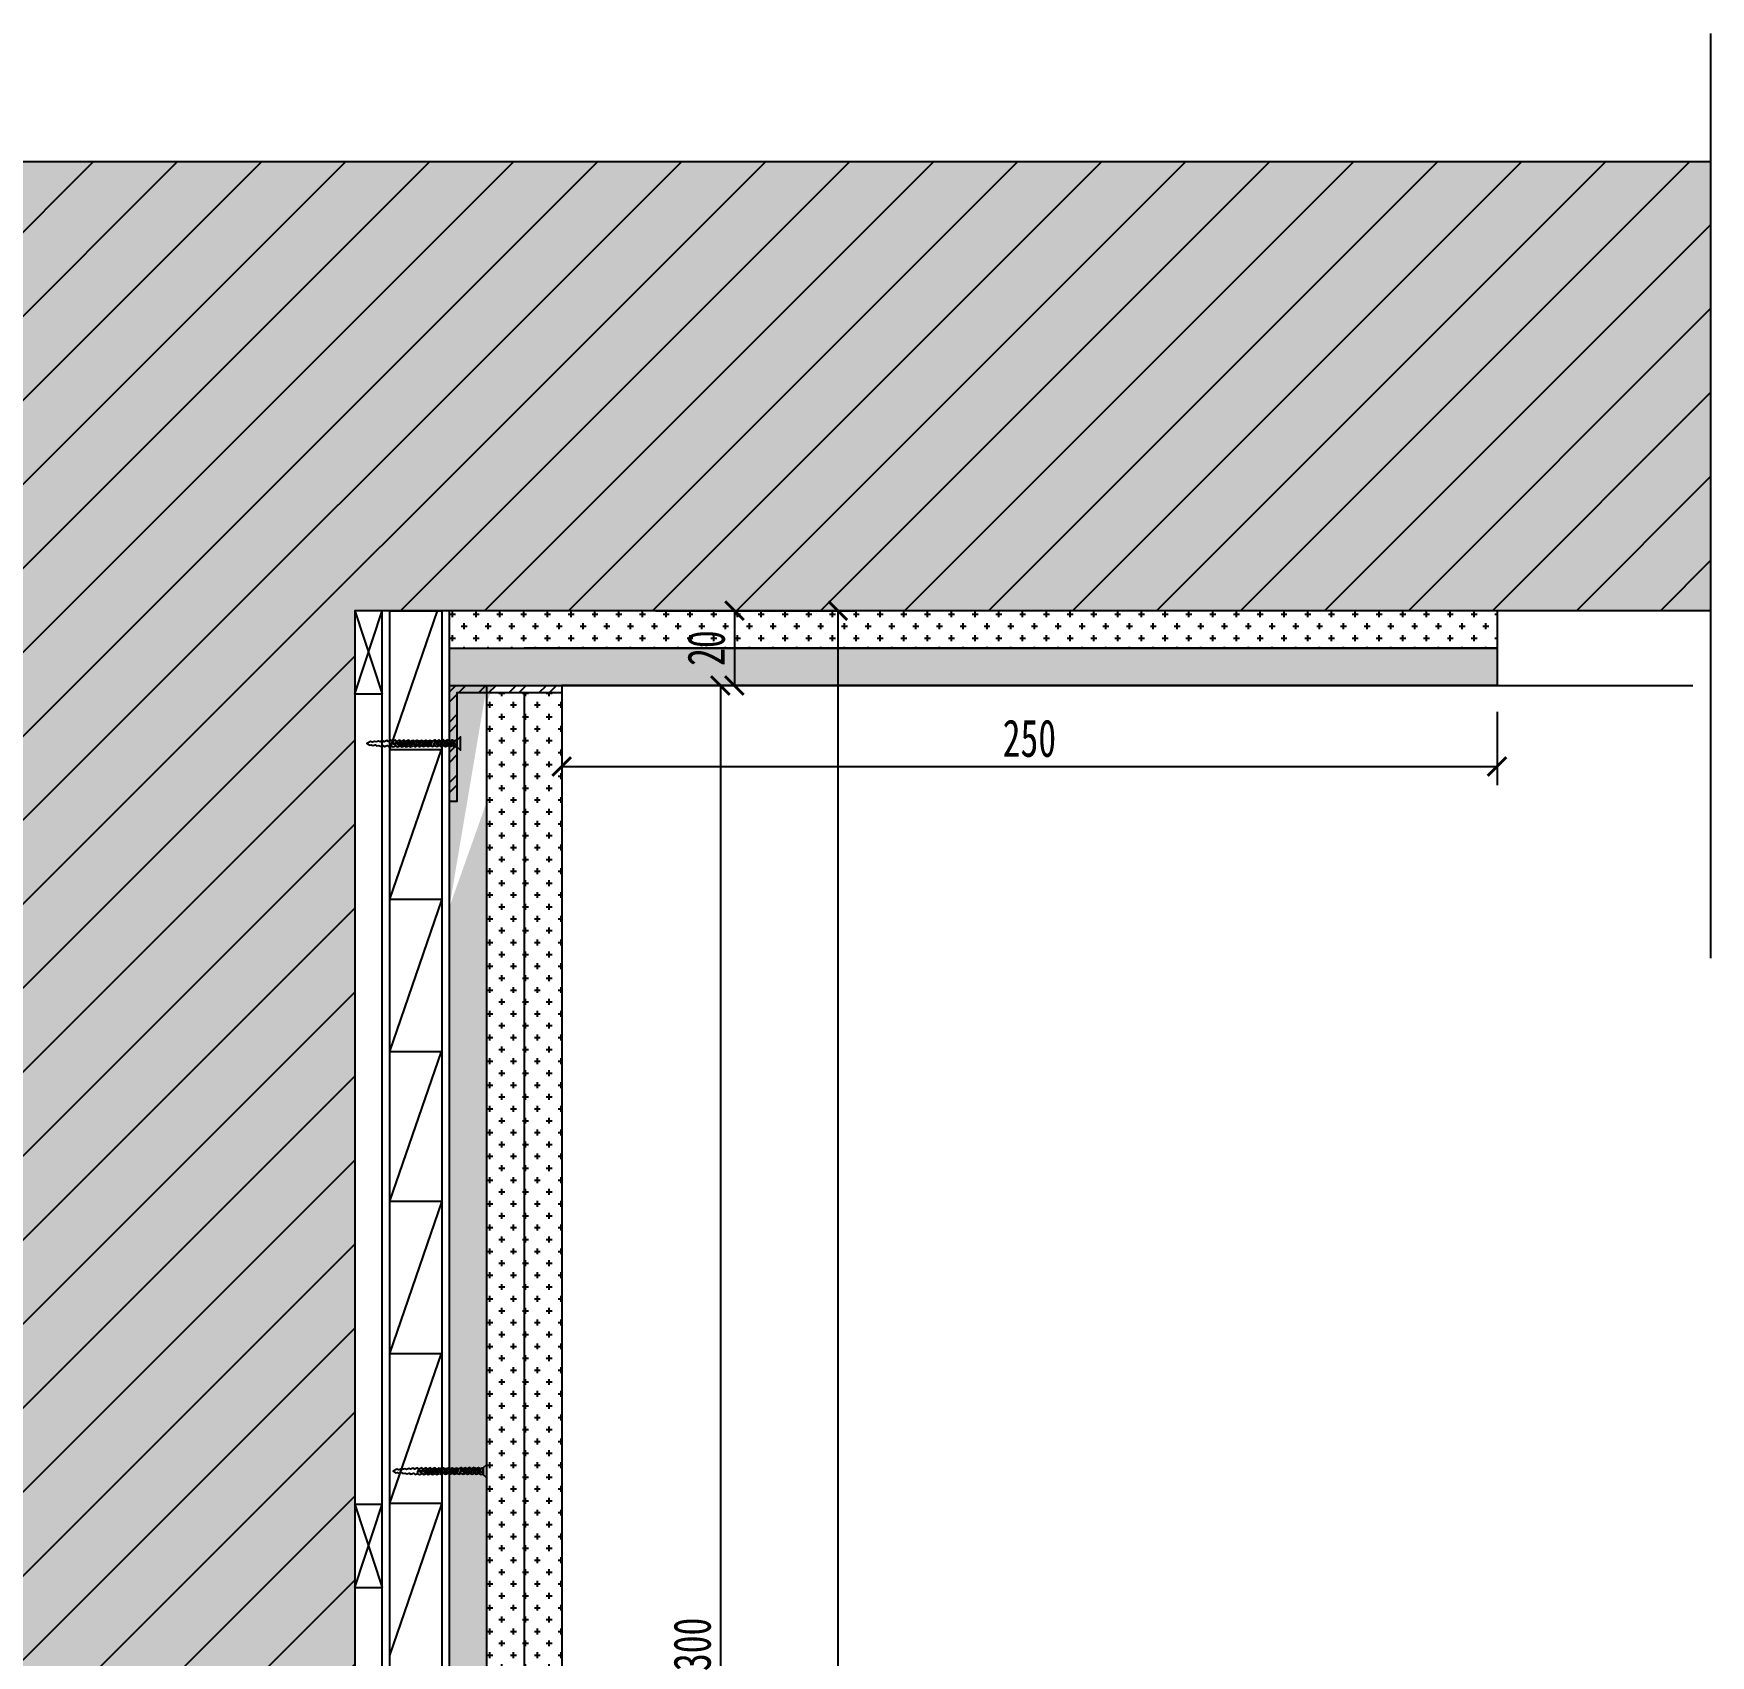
# Model space of a CAD drawing. Header units: millimetres. Extents: x 51249 to 2766742, y -599687 to -1280.
# Drawn here: x 64442.7 to 64890.9, y -119363.1 to -118929.6 of the extents above; entities that cross this region are included whole.
import ezdxf

# ---------------------------------------------------------------- set-up
doc = ezdxf.new("R2010")
doc.units = ezdxf.units.MM
doc.header["$LTSCALE"] = 10
doc.header["$PDMODE"] = 3
for name, color, linetype in [('0-bh(填充)', 251, 'Continuous'), ('4-Fine(立面细线)', 251, 'Continuous'), ('4-Norm(立面正常)', 134, 'Continuous'), ('4-Wide(立面宽线)', 4, 'Continuous'), ('A-土建墙（含管井、立管）', 6, 'Continuous'), ('D-节点填充', 250, 'Continuous'), ('D-造型细线', 146, 'Continuous'), ('DRT', 7, 'Continuous'), ('E-立面造型线', 3, 'Continuous'), ('E-顶面轮廓线', 4, 'Continuous')]:
    doc.layers.add(name, color=color, linetype=linetype)
doc.styles.add('DIM', font='SimSun.ttf', dxfattribs={"width": 0.7})
doc.dimstyles.new('5', dxfattribs={"dimscale": 5, "dimtxt": 2, "dimasz": 1, "dimexe": 1, "dimexo": 1, "dimgap": 0.5, "dimtad": 1, "dimdec": 0, "dimrnd": 5, "dimzin": 0, "dimdsep": 46, "dimtxsty": 'DIM', "dimblk": 'ARCHTICK', "dimcen": 0, "dimclrd": 5, "dimclre": 5, "dimclrt": 35, "dimadec": 0, "dimazin": 0, "dimtfac": 0.5, "dimtdec": 0, "dimtix": 1, "dimtmove": 2, "dimatfit": 2, "dimldrblk": 'A', "dimfxl": 0, "dimtolj": 1, "dimtzin": 0, "dimlwd": -1, "dimlwe": -1, "dimarcsym": 0})

# ---------------------------------------------------------------- blocks, each defined once
blk = doc.blocks.new('dfgd')
at = {"layer": '0-bh(填充)', "color": 250}
for p, q in [((-12335.14075081196, 1684.596078409986), (-12333.50543295493, 1685.1926006798)), ((-12335.06423955993, 1685.727284524689), (-12333.59598092979, 1686.271420426446)), ((-12334.9587735979, 1686.829650384444), (-12333.7084811313, 1687.293008136706)), ((-12334.87899134483, 1687.893331208104), (-12333.79443313193, 1688.295267930325)), ((-12334.8311251686, 1688.945183949717), (-12333.87256315525, 1689.300426544517)), ((-12334.81571494363, 1685.273164173761), (-12333.79998976365, 1685.649591408799)), ((-12334.77596275532, 1686.380343209149), (-12333.82800763345, 1686.731654895293)), ((-12334.73539281654, 1687.429491969012), (-12333.93186191266, 1687.727280113364)), ((-12334.65561056347, 1688.493172792672), (-12333.98590577569, 1688.7413650465)), ((-12335.2168297374, 1682.266314703818), (-12333.4668297374, 1682.867148037235)), ((-12335.2168297374, 1681.099648037219), (-12333.4668297374, 1681.700481370433)), ((-12335.19334834989, 1683.446798375645), (-12333.44334834989, 1684.04179837569)), ((-12334.94864445851, 1680.610414365424), (-12333.7644777917, 1681.012914365392)), ((-12334.925163071, 1682.95756470385), (-12333.74099640419, 1683.360064703818)), ((-12334.925163071, 1681.773398037235), (-12333.7584964042, 1682.193398037219)), ((-12334.83476686198, 1684.131443747564), (-12333.7822776449, 1684.517066051847)), ((-12335.24031112491, 1679.919164365392), (-12333.49031112491, 1680.519997698809)), ((-12335.24031112491, 1678.752497698793), (-12333.49031112491, 1679.353331032007)), ((-12335.20006595831, 1677.464675474572), (-12333.71153362877, 1677.980700015496)), ((-12335.04672913355, 1675.762638941018), (-12333.73464849437, 1676.213119960535)), ((-12335.04016455729, 1676.932994369292), (-12334.00320029558, 1677.301116682107)), ((-12334.94864445851, 1679.426247698809), (-12333.78197779171, 1679.846247698793)), ((-12334.94864445851, 1678.259581032007), (-12333.78197779171, 1678.679581032092)), ((-12334.90168168349, 1676.403549676768), (-12333.71751501667, 1676.806049676736)), ((-12335.05232506502, 1673.422021082254), (-12333.73703589181, 1673.877987995651)), ((-12335.04914472691, 1672.261328908552), (-12333.73512681965, 1672.708094997054)), ((-12335.04603392215, 1674.596210963649), (-12333.73464849431, 1675.046453293787)), ((-12334.90168168349, 1675.219383010153), (-12333.73501501669, 1675.639383010137)), ((-12334.90168168349, 1674.052716343351), (-12333.73501501669, 1674.472716343436)), ((-12334.90168168349, 1672.886049676854), (-12333.73501501669, 1673.300216343465)), ((-12334.31834834989, 1671.938133010153), (-12333.73501501669, 1672.156883010153))]:
    blk.add_line(p, q, dxfattribs=at)
at = {"layer": '4-Fine(立面细线)', "color": 251}
for p, q in [((-12335.19334834989, 1671.646466343351), (-12333.44334834989, 1671.646466343351)), ((-12333.44334834989, 1671.646466343351), (-12335.19334834989, 1671.646466343351)), ((-12333.44334834989, 1671.646466343351), (-12332.56834834989, 1670.683966343371))]:
    blk.add_line(p, q, dxfattribs=at)
for points in [[(-12335.17896088499, 1684.583133009954), (-12335.17896088499, 1684.583133009954), (-12334.8872942186, 1685.256883010072), (-12335.17896088499, 1685.743966343384), (-12334.8872942186, 1686.423549676569), (-12335.17896088499, 1686.916466343355), (-12334.8872942186, 1687.590216343371), (-12335.17896088499, 1688.083133009954), (-12334.8872942186, 1688.774383009986), (-12335.17896088499, 1689.255633010027), (-12334.82037939709, 1689.940278381946), (-12335.12636334706, 1690.404913044571), (-12334.80132747873, 1691.081998808142), (-12335.04985209503, 1691.536119159071), (-12334.76157529042, 1692.189177843531), (-12334.944386133, 1692.638485018826), (-12334.72100535164, 1693.238326603394), (-12334.86460387993, 1693.702165842486), (-12334.64122309857, 1694.302007427054), (-12334.8167377037, 1694.754018584099), (-12334.30396088499, 1695.683966343371), (-12333.85817569035, 1695.109261178899), (-12333.97151831079, 1694.550199680882), (-12333.78004566703, 1694.104102564707), (-12333.91747444776, 1693.536114747745), (-12333.6940936664, 1693.101842771088), (-12333.81362016855, 1692.540489529674), (-12333.5815934649, 1692.080255060828), (-12333.78445393471, 1691.458851626558), (-12333.49104549003, 1691.001435314182), (-12333.76789018001, 1690.325900686228), (-12333.42896088499, 1689.850633010072), (-12333.70312755178, 1689.176883009954), (-12333.42896088499, 1688.683966343371), (-12333.72062755179, 1688.010216343355), (-12333.42896088499, 1687.517299676569), (-12333.72062755179, 1686.843549676654), (-12333.42896088499, 1686.350633010072), (-12333.72062755179, 1685.671049676683), (-12333.42896088499, 1685.178133009999), (-12333.72062755179, 1684.527716343371)], [(-12335.2168297374, 1681.099648037219), (-12334.94864445851, 1680.610414365424), (-12335.24031112491, 1679.919164365392), (-12334.94864445851, 1679.426247698809), (-12335.24031112491, 1678.752497698793)], [(-12335.19334834989, 1683.446798375645), (-12334.925163071, 1682.95756470385), (-12335.2168297374, 1682.266314703818), (-12334.925163071, 1681.773398037235), (-12335.2168297374, 1681.099648037219)], [(-12335.17896088499, 1684.583133009954), (-12334.83476686198, 1684.131443747564), (-12335.16986696238, 1683.454782047399)], [(-12333.76136525658, 1681.03157973114), (-12333.49317997769, 1680.542346059345), (-12333.78484664409, 1679.851096059313), (-12333.49317997769, 1679.35817939273), (-12333.78484664409, 1678.684429392714)], [(-12333.73788386907, 1683.378730069566), (-12333.46969859018, 1682.889496397772), (-12333.76136525658, 1682.198246397739), (-12333.46969859018, 1681.705329731157), (-12333.76136525658, 1681.03157973114)], [(-12333.71967134953, 1684.52984867441), (-12333.44334834989, 1684.04179837569), (-12333.71440248156, 1683.386713741321)], [(-12335.26933814178, 1674.075912131555), (-12334.97767147538, 1674.755495464741), (-12335.26933814178, 1675.248412131527), (-12334.97767147538, 1675.922162131543), (-12335.26933814178, 1676.415078798125)], [(-12335.24298790189, 1678.757380776032), (-12334.97480262301, 1678.268147104237), (-12335.2664692894, 1677.576897104204), (-12334.97480262301, 1677.083980437622), (-12335.2664692894, 1676.410230437606)], [(-12333.78752342107, 1678.689312469953), (-12333.51933814219, 1678.200078798158), (-12333.81100480858, 1677.508828798125), (-12333.51933814219, 1677.015912131543), (-12333.81100480858, 1676.342162131527)], [(-12333.81100480858, 1676.342162131527), (-12333.51933814178, 1675.849245464741), (-12333.81100480858, 1675.175495464826), (-12333.51933814178, 1674.682578798244), (-12333.81100480858, 1674.002995464855)], [(-12335.27220699415, 1674.080760492075), (-12334.98054032776, 1673.587843825493), (-12335.27220699415, 1672.914093825476), (-12334.98054032776, 1672.42117715869), (-12335.19334834989, 1671.925334466773), (-12335.19334834989, 1671.646466343351)], [(-12333.81387366096, 1674.007843825476), (-12333.52220699415, 1673.51492715869), (-12333.81387366096, 1672.841177158776), (-12333.52220699415, 1672.348260492193), (-12333.44334834989, 1671.991551204231)], [(-12333.44334834989, 1671.646466343351), (-12333.44334834989, 1671.991551204231)], [(-12333.44334834989, 1671.646466343351), (-12333.44334834989, 1671.646466343351), (-12332.56834834989, 1670.683966343371), (-12336.06834834989, 1670.683966343371), (-12335.19334834989, 1671.646466343351)]]:
    blk.add_lwpolyline(points, dxfattribs=at)
blk = doc.blocks.new('fgfgf')
at = {"layer": '0-bh(填充)'}
h = blk.add_hatch(dxfattribs=at)
h.set_pattern_fill('ANSI32', color=250, scale=0.6, style=0)
h.set_pattern_definition([(45, (-22253.38600395864, -55437.8503462777), (-4.041115254481119, 4.041115254481119), []), (45, (-22250.69192595861, -55437.8503462777), (-4.041115254481119, 4.041115254481119), [])])
h.paths.add_polyline_path([(-22223.38600395859, -55408.8503462777), (-22251.38600395864, -55408.8503462777), (-22251.38600395864, -55437.8503462777), (-22253.38600395864, -55437.8503462777), (-22253.38600395864, -55406.8503462777), (-22223.38600395859, -55406.8503462777)])
at = {"layer": '4-Fine(立面细线)', "color": 251}
blk.add_lwpolyline([(-22223.38600395859, -55408.8503462777), (-22251.38600395864, -55408.8503462777), (-22251.38600395864, -55437.8503462777), (-22253.38600395864, -55437.8503462777), (-22253.38600395864, -55406.8503462777), (-22223.38600395859, -55406.8503462777), (-22223.38600395859, -55408.8503462777)], dxfattribs=at)
blk = doc.blocks.new('A$C5B19074F')
at = {"layer": 'DRT', "color": 8, "ltscale": 2}
for p, q in [((-6.66403939248994e-05, 22.21675877340022, -4.464316339099783e-06), (7.3055795816108, -0.0001209585752803832, -4.464316339099783e-06)), ((-6.66403939248994e-05, -0.0001092942839022726, -4.464316339099783e-06), (7.305579581639904, 22.21674710910884, -4.464316339099783e-06))]:
    blk.add_line(p, q, dxfattribs=at)
at = {"layer": 'DRT', "color": 146, "ltscale": 2, "elevation": -4.464316339099783e-06}
blk.add_lwpolyline([(-6.66403939248994e-05, -0.0001092942839022726), (7.305579581639904, -0.0001209585752803832), (7.305579581639904, 22.21674710910884), (-6.66403939248994e-05, 22.21675877340022)], close=True, dxfattribs=at)
blk = doc.blocks.new('_ArchTick')
at = {"color": 0, "linetype": 'ByBlock', "const_width": 0.15}
blk.add_lwpolyline([(-0.5, -0.5), (0.5, 0.5)], dxfattribs=at)
blk = doc.blocks.new('*D723')
at = {"color": 5, "ltscale": 0.15}
for p, q in [((64596.29506012642, -119103.8721316475), (64631.29506012642, -119103.8721316475)), ((64626.29506012642, -119103.8721316475), (64626.29506012642, -119403.8721549761)), ((64596.29506012642, -119403.8721549761), (64631.29506012642, -119403.8721549761))]:
    blk.add_line(p, q, dxfattribs=at)
at = {"layer": 'Defpoints', "color": 0, "ltscale": 0.15}
for p in [(64583.87446660794, -119103.8721316475, -4.464316339099783e-06), (64583.87446660794, -119403.8721549761, -4.464314914965893e-06), (64626.29506012642, -119403.8721549761)]:
    blk.add_point(p, dxfattribs=at)
at = {"color": 5, "ltscale": 0.15, "xscale": 5, "yscale": 5, "zscale": 5}
for p, rotation in [((64626.29506012642, -119103.8721316475), 90), ((64626.29506012642, -119403.8721549761), 270)]:
    blk.add_blockref('_ArchTick', p, dxfattribs=dict(at, rotation=rotation))
at = {"color": 35, "ltscale": 0.15, "insert": (64618.79506012644, -119360.1782974168), "char_height": 10, "attachment_point": 5, "rotation": 90, "style": 'DIM'}
blk.add_mtext('\\A1;300', dxfattribs=at)
blk = doc.blocks.new('A')
for p, q in [((-1.435067392276324, 1.147654099946521), (-1.089590771724033, 1.437450103912852)), ((-1.435067392276324, 1.147654099946521), (-0.3688396396728422, 0)), ((-1.089590771724033, 1.437450103912852), (0, 0)), ((-0.3688396396728422, 3.637978807091713e-12), (-2.127066897330224, 0)), ((-1.435067392276324, -1.147654099946521), (-0.3688396396728422, 0)), ((-1.089590771724033, -1.437450103912852), (0, 0)), ((-1.435067392276324, -1.147654099946521), (-1.089590771724033, -1.437450103912852))]:
    blk.add_line(p, q)
for points in [[(-1.435067392276324, 1.147654099946521), (-1.089590771724033, 1.437450103912852), (-0.3688396396728422, 0), (0, 0)], [(-1.435067392276324, -1.147654099946521), (-1.089590771724033, -1.437450103912852), (-0.3688396396728422, 0), (0, 0)]]:
    blk.add_solid(points)
blk = doc.blocks.new('*D725')
at = {"color": 5, "ltscale": 0.15}
for p, q in [((64627.70380625994, -119083.8721316475), (64662.70380625994, -119083.8721316475)), ((64657.70380625994, -119083.8721316475), (64657.70380625994, -119563.8721549761)), ((64627.70380625994, -119563.8721549761), (64662.70380625994, -119563.8721549761))]:
    blk.add_line(p, q, dxfattribs=at)
at = {"layer": 'Defpoints', "color": 0, "ltscale": 0.15}
for p in [(64597.95688668388, -119083.8721316475, -4.464316339099783e-06), (64600.9894139044, -119563.8721549761, -4.46431491496588e-06), (64657.70380625994, -119563.8721549761)]:
    blk.add_point(p, dxfattribs=at)
at = {"color": 5, "ltscale": 0.15, "xscale": 5, "yscale": 5, "zscale": 5}
for p, rotation in [((64657.70380625994, -119083.8721316475), 90), ((64657.70380625994, -119563.8721549761), 270)]:
    blk.add_blockref('_ArchTick', p, dxfattribs=dict(at, rotation=rotation))
at = {"color": 35, "ltscale": 0.15, "insert": (64650.20380625996, -119428.9221593035), "char_height": 10, "attachment_point": 5, "rotation": 90, "style": 'DIM'}
blk.add_mtext('\\A1;480', dxfattribs=at)
blk = doc.blocks.new('*D726')
at = {"color": 5, "ltscale": 0.15}
for p, q in [((64608.99340115712, -119083.8721316475), (64635.03986355377, -119083.8721316475)), ((64630.03986355377, -119083.8721316475), (64630.03986355377, -119103.8721316475)), ((64608.99340115712, -119103.8721316475), (64635.03986355377, -119103.8721316475))]:
    blk.add_line(p, q, dxfattribs=at)
at = {"layer": 'Defpoints', "color": 0, "ltscale": 0.15}
for p in [(64603.99340115712, -119083.8721316475, -4.464316339099783e-06), (64603.99340115712, -119103.8721316475, -4.464316339099783e-06), (64630.03986355377, -119103.8721316475)]:
    blk.add_point(p, dxfattribs=at)
at = {"color": 5, "ltscale": 0.15, "xscale": 5, "yscale": 5, "zscale": 5}
for p, rotation in [((64630.03986355377, -119083.8721316475), 90), ((64630.03986355377, -119103.8721316475), 270)]:
    blk.add_blockref('_ArchTick', p, dxfattribs=dict(at, rotation=rotation))
at = {"color": 35, "ltscale": 0.15, "insert": (64622.53986355379, -119093.8721316475), "char_height": 10, "attachment_point": 5, "rotation": 90, "style": 'DIM'}
blk.add_mtext('\\A1;20', dxfattribs=at)
blk = doc.blocks.new('*D738')
at = {"color": 5, "ltscale": 0.15}
for p, q in [((64583.87446660793, -119110.8721316475), (64583.87446660793, -119130.5185762594)), ((64833.87446660794, -119110.8721316475), (64833.87446660794, -119130.5185762594)), ((64583.87446660793, -119125.5185762594), (64833.87446660794, -119125.5185762594))]:
    blk.add_line(p, q, dxfattribs=at)
at = {"layer": 'Defpoints', "color": 0, "ltscale": 0.15}
for p in [(64583.87446660793, -119105.8721316475, -4.464316339099783e-06), (64833.87446660794, -119105.8721316475, -4.464316339099783e-06), (64833.87446660794, -119125.5185762594)]:
    blk.add_point(p, dxfattribs=at)
at = {"color": 5, "ltscale": 0.15, "xscale": 5, "yscale": 5, "zscale": 5, "rotation": 180}
blk.add_blockref('_ArchTick', (64583.87446660793, -119125.5185762594), dxfattribs=at)
at = {"color": 5, "ltscale": 0.15, "xscale": 5, "yscale": 5, "zscale": 5}
blk.add_blockref('_ArchTick', (64833.87446660794, -119125.5185762594), dxfattribs=at)
at = {"color": 35, "ltscale": 0.15, "insert": (64708.87446660793, -119118.0185762594), "char_height": 10, "attachment_point": 5, "style": 'DIM'}
blk.add_mtext('\\A1;250', dxfattribs=at)

msp = doc.modelspace()

# ---------------------------------------------------------------- hatches: boundary and pattern name
at = {"ltscale": 0.15}
h = msp.add_hatch(dxfattribs=at)
h.set_pattern_fill('AR-CONC', color=250, scale=10, style=0)
h.set_pattern_definition([(49.99999999999999, (63897.08990760078, -119583.8722839563), (18.2184668996004, -1.593908553890308), [1.905, -20.955]), (355, (63897.08990760078, -119583.8722839563), (-3.524282597566698, 19.105664288218), [1.524, -16.764]), (100.451, (63898.60810760078, -119584.0051089563), (14.69425016659592, 17.51166878202919), [1.619, -17.809]), (46.18420000000001, (63897.08990760078, -119578.7922839563), (27.10790408921299, -4.204232793272713), [2.8575, -31.4325]), (96.6356, (63899.34889760078, -119579.1426339563), (23.74042344662372, 24.74255558900492), [2.4285, -26.7135]), (351.1840000000001, (63897.08990760078, -119578.7922839563), (23.74046058139339, 24.74251178605977), [2.286, -25.146]), (21, (63899.62990760078, -119580.0622839563), (15.16148798353833, -10.22655185167625), [1.905, -20.955]), (326.0000000000001, (63899.62990760078, -119580.0622839563), (6.180202834764708, 18.41879661223193), [1.524, -16.764]), (71.4514, (63900.89335760078, -119580.9144939563), (21.34164907701244, 8.192285771605745), [1.619, -17.809]), (37.50000000000001, (63897.08990760078, -119583.8722839563), (0.308860325059182, 8.455503887315311), [0, -16.5608, 0, -17.018, 0, -16.8275]), (7.499999999999999, (63897.08990760078, -119583.8722839563), (6.681966251030574, 10.01805748181195), [0, -9.7028, 0, -16.1798, 0, -6.4135]), (327.5, (63891.42570760078, -119583.8722839563), (13.55905951668714, -0.5728743992673435), [0, -6.35, 0, -19.812, 0, -26.289]), (317.5, (63888.88570760078, -119583.8722839563), (14.81291813860181, 2.542649103333303), [0, -8.255, 0, -13.1572, 0, -18.669])])
h.paths.add_polyline_path([(63897.08990760078, -118963.8721316475), (63897.08990760078, -119083.8721316475), (64308.5599943472, -119083.8721316475), (64308.5599943472, -119583.8722839563), (64528.56882038591, -119583.8722839563), (64528.56882038591, -119083.8721316475), (64890.89663403668, -119083.8721316475), (64890.89663403668, -118963.8721316475)])
at = {"layer": '0-bh(填充)'}
h = msp.add_hatch(dxfattribs=at)
h.set_pattern_fill('CROSS', color=250, scale=0.5, style=0)
h.set_pattern_definition([(7.016477563892661e-15, (64553.87446660794, -119110.2499094253), (3.175, 3.175), [1.5875, -4.7625]), (90, (64554.66821660795, -119111.0436594253), (-3.175, 3.175), [1.5875, -4.7625])])
h.paths.add_polyline_path([(64833.87446660794, -119083.8721316475), (64553.87446660794, -119083.8721316475), (64553.87446660794, -119084.8721316475), (64553.87446660794, -119093.8721316475), (64833.87446660794, -119093.8721316475)])
h.paths.add_polyline_path([(64676.12261349377, -119110.2499094253), (64676.12261349377, -119077.4943538697), (64637.67816904939, -119077.4943538697), (64637.67816904939, -119110.2499094253)], flags=9)
h = msp.add_hatch(dxfattribs=at)
h.set_pattern_fill('CROSS', color=250, scale=0.5, style=0)
h.set_pattern_definition([(7.016477563892661e-15, (85513.94360342663, -53223.007835877), (3.175, 3.175), [1.5875, -4.7625]), (90, (85514.73735342658, -53223.80158587701), (-3.175, 3.175), [1.5875, -4.7625])])
h.paths.add_polyline_path([(64553.87446660794, -119553.8721316475), (64553.87446660794, -119563.8721316475), (64563.87446660794, -119563.8721316475), (64563.87446660794, -119553.8721316475)], flags=16)
h.paths.add_polyline_path([(64553.87446660794, -119163.062687278), (64563.87446660794, -119103.8721316475), (64563.87446660794, -119563.8721316475), (64553.87446660794, -119563.8721316475)])
h.paths.add_polyline_path([(64553.87446660794, -119093.8721316475), (64833.87446660794, -119093.8721316475), (64833.87446660794, -119103.8721316475), (64594.87446660794, -119103.8721316475), (64565.66805349431, -119103.8721316475), (64563.87446660794, -119108.3349129054), (64563.87446660794, -119134.8721316475), (64553.87446660794, -119163.062687278)])
h.paths.add_polyline_path([(64523.87446660794, -119553.7170443193), (64523.87446660794, -119563.8721316475), (64563.87446660794, -119563.8721316475), (64563.87446660794, -119553.8721316475)])
h = msp.add_hatch(dxfattribs=at)
h.set_pattern_fill('CROSS', color=250, scale=0.5, style=0)
h.set_pattern_definition([(7.016477563892661e-15, (64563.87446660794, -119413.8721316477), (3.175, 3.175), [1.5875, -4.7625]), (90, (64564.66821660795, -119414.6658816477), (-3.175, 3.175), [1.5875, -4.7625])])
h.paths.add_polyline_path([(64573.87446660794, -119403.8721316475), (64583.87446660794, -119403.8721316475), (64583.87446660794, -119105.8721316475), (64573.87446660794, -119105.8721316475)])
h.paths.add_polyline_path([(64573.87446660794, -119105.8721316475), (64563.87446660794, -119105.8721316475), (64563.87446660794, -119413.8721316477), (64573.87446660794, -119413.8721316477), (64573.87446660794, -119403.8721316475)])
at = {"layer": 'D-节点填充'}
h = msp.add_hatch(dxfattribs=at)
h.set_pattern_fill('ANSI31', color=256, scale=10, style=0)
h.set_pattern_definition([(45, (99230.19146321867, -116521.3047547796), (-11.22532015133644, 11.22532015133644), [])])
h.paths.add_polyline_path([(63897.08990760078, -118963.8721316475), (63897.08990760078, -119083.8721316475), (64308.5599943472, -119083.8721316475), (64308.5599943472, -119583.8722839563), (64330.77686241491, -119583.8722839563), (64528.56882038591, -119583.8722839563), (64528.56882038591, -119083.8721316475), (64890.89663403668, -119083.8721316475), (64890.89663403668, -118963.8721316475)])
h = msp.add_hatch(dxfattribs=at)
h.set_pattern_fill('AR-CONC', color=256, style=0)
h.set_pattern_definition([(49.99999999999999, (63897.08990760078, -119583.8722839563), (1.82184668996004, -0.1593908553890308), [0.1905, -2.0955]), (355, (63897.08990760078, -119583.8722839563), (-0.3524282597566698, 1.9105664288218), [0.1524, -1.6764]), (100.451, (63897.24172760078, -119583.8855664563), (1.469425016659592, 1.751166878202919), [0.1619, -1.7809]), (46.18420000000001, (63897.08990760078, -119583.3642839563), (2.710790408921299, -0.4204232793272713), [0.28575, -3.14325]), (96.6356, (63897.31580660077, -119583.3993189563), (2.374042344662372, 2.474255558900492), [0.24285, -2.67135]), (351.1840000000001, (63897.08990760078, -119583.3642839563), (2.374046058139339, 2.474251178605977), [0.2286, -2.5146]), (21, (63897.34390760078, -119583.4912839563), (1.516148798353833, -1.022655185167625), [0.1905, -2.0955]), (326.0000000000001, (63897.34390760078, -119583.4912839563), (0.6180202834764708, 1.841879661223193), [0.1524, -1.6764]), (71.4514, (63897.47025260077, -119583.5765049563), (2.134164907701244, 0.8192285771605745), [0.1619, -1.7809]), (37.50000000000001, (63897.08990760078, -119583.8722839563), (0.0308860325059182, 0.8455503887315311), [0, -1.65608, 0, -1.7018, 0, -1.68275]), (7.499999999999999, (63897.08990760078, -119583.8722839563), (0.6681966251030574, 1.001805748181195), [0, -0.9702799999999999, 0, -1.61798, 0, -0.64135]), (327.5, (63896.52348760077, -119583.8722839563), (1.355905951668714, -0.05728743992673435), [0, -0.635, 0, -1.9812, 0, -2.6289]), (317.5, (63896.26948760078, -119583.8722839563), (1.48129181386018, 0.2542649103333303), [0, -0.8255, 0, -1.31572, 0, -1.8669])])
h.paths.add_polyline_path([(64890.89663403668, -118963.8721316475), (63897.08990760078, -118963.8721316475), (63897.08990760078, -119083.8721316475), (64308.5599943472, -119083.8721316475), (64308.5599943472, -119583.8722839563), (64528.56882038591, -119583.8722839563), (64528.56882038591, -119083.8721316475), (64890.89663403668, -119083.8721316475)])

# ---------------------------------------------------------------- linework, layer by layer
at = {"color": 2, "ltscale": 0.15}
msp.add_lwpolyline([(64890.89663403668, -118929.5980842916), (64890.89663403668, -119176.7223296369)], dxfattribs=at)
at = {"layer": '4-Wide(立面宽线)', "color": 4}
msp.add_line((64553.87446660794, -119103.8721316475, -4.464316339099783e-06), (64833.87446660794, -119103.8721316475, -4.464316339099783e-06), dxfattribs=at)
at = {"layer": 'A-土建墙（含管井、立管）', "color": 6, "elevation": -4.464316339099783e-06}
for points in [[(64890.89663403668, -118963.8721316475), (63897.08990760078, -118963.8721316475)], [(64890.89663403668, -119083.8721316475), (64528.56882038591, -119083.8721316475), (64528.56882038591, -119583.8722839563)]]:
    msp.add_lwpolyline(points, dxfattribs=at)
at = {"layer": 'D-节点填充', "ltscale": 0.15}
for p, q in [((64550.62420951599, -119083.8721549761, -4.464316339099783e-06), (64537.87445858867, -119120.9623394937, -4.464316339099783e-06)), ((64537.87446660782, -119083.8721316475, -4.464316339099783e-06), (64537.87446660785, -119543.8721316476, -4.464316339099783e-06)), ((64537.87446660782, -119083.8721316475, -4.464316339099783e-06), (64551.87446660782, -119083.8721316475, -4.464316339099783e-06)), ((64551.87446660788, -119083.8721316475, -4.464316339099783e-06), (64551.87446660785, -119543.8721316476, -4.464316339099783e-06)), ((64537.87446660788, -119120.9623161651, -4.464316339099783e-06), (64551.87446660788, -119120.962316165, -4.464316339099783e-06)), ((64551.6244666073, -119120.9623161651, -4.464316339099783e-06), (64537.87446660788, -119160.9623161651, -4.464316339099783e-06)), ((64551.87446660788, -119160.9623161651, -4.464316339099783e-06), (64537.87446660788, -119201.6895888941, -4.464316339099783e-06)), ((64537.87446660788, -119160.9623161651, -4.464316339099783e-06), (64551.87446660788, -119160.9623161651, -4.464316339099783e-06)), ((64537.87446660788, -119201.6895888941, -4.464316339099783e-06), (64551.87446660788, -119201.6895888941, -4.464316339099783e-06)), ((64551.6244666073, -119201.6895888942, -4.464316339099783e-06), (64537.87446660788, -119241.6895888942, -4.464316339099783e-06)), ((64551.87446660788, -119241.6895888942, -4.464316339099783e-06), (64537.87446660788, -119282.4168616232, -4.464316339099783e-06)), ((64537.87446660788, -119241.6895888942, -4.464316339099783e-06), (64551.87446660788, -119241.6895888942, -4.464316339099783e-06)), ((64537.87446660788, -119282.4168616232, -4.464316339099783e-06), (64551.87446660788, -119282.4168616231, -4.464316339099783e-06)), ((64551.6244666073, -119282.4168616232, -4.464316339099783e-06), (64537.87446660788, -119322.4168616232, -4.464316339099783e-06)), ((64551.87446660788, -119322.4168616232, -4.464316339099783e-06), (64537.87446660788, -119363.1441343522, -4.464316339099783e-06)), ((64537.87446660788, -119322.4168616232, -4.464316339099783e-06), (64551.87446660788, -119322.4168616232, -4.464316339099783e-06))]:
    msp.add_line(p, q, dxfattribs=at)
at = {"layer": 'D-造型细线'}
msp.add_line((64535.87446660797, -119543.8721316476, -4.464316339099783e-06), (64535.87446660794, -119083.8721316475, -4.464316339099783e-06), dxfattribs=at)
at = {"layer": 'D-造型细线', "color": 44}
for p, q in [((64553.87446660794, -119513.8721316475, -4.464316339099783e-06), (64553.87446660794, -119083.8721316475, -4.464316339099783e-06)), ((64553.87446660794, -119553.8721316475, -4.464316339099783e-06), (64553.87446660794, -119083.8721316475, -4.464316339099783e-06)), ((64553.87446660794, -119093.8721316475, -4.464316339099783e-06), (64833.87446660794, -119093.8721316475, -4.464316339099783e-06)), ((64833.87446660794, -119093.8721316475, -4.464316339099783e-06), (64573.87446660794, -119093.8721316475, -4.464316339099783e-06)), ((64563.87446660799, -119563.8721316475, -4.464316339099783e-06), (64563.87446660794, -119103.8721316475, -4.464316339099783e-06)), ((64573.87446660794, -119105.8721316475, -4.464316339099783e-06), (64573.87446660794, -119403.8721316475, -4.464316339099783e-06))]:
    msp.add_line(p, q, dxfattribs=at)
at = {"layer": 'E-立面造型线', "color": 251}
msp.add_line((64833.87446660794, -119103.8721316475, -4.464316339099783e-06), (64886.2022802587, -119103.8721316475, -4.464316339099783e-06), dxfattribs=at)
at = {"layer": 'E-顶面轮廓线', "elevation": -4.464316339099783e-06}
msp.add_lwpolyline([(64833.87446660794, -119083.8721316475), (64833.87446660794, -119103.8721316475), (64583.87446660794, -119103.8721316475), (64583.87446660794, -119403.8721316475), (64573.87446660794, -119403.8721316475), (64573.87446660799, -119563.8721316475), (64563.87446660799, -119563.8721316475), (64563.87446660794, -119563.8721316475)], dxfattribs=at)

# ---------------------------------------------------------------- block references
at = {"color": 2, "ltscale": 0.15}
for p in [(64528.5688870263, -119106.0888904209), (64528.5688870263, -119344.9805325414)]:
    msp.add_blockref('A$C5B19074F', p, dxfattribs=at)
at = {"layer": '4-Norm(立面正常)', "xscale": -1, "rotation": 90}
for p in [(66227.52093295124, -131453.6904799974, -4.464316339099783e-06), (66234.55843295128, -131648.1904799974, -4.464316339099783e-06)]:
    msp.add_blockref('dfgd', p, dxfattribs=at)
at = {"layer": '4-Wide(立面宽线)', "color": 4}
msp.add_blockref('fgfgf', (86807.26047056651, -63697.02178536977, -4.464316339099783e-06), dxfattribs=at)

# ---------------------------------------------------------------- dimensions: what is measured, and where the dimension line sits
at = {"color": 2, "ltscale": 0.15}
for base, p1, p2, picture, middle in [((64657.70380625994, -119563.8721549761), (64597.95688668388, -119083.8721316475, -4.464316339099783e-06), (64600.9894139044, -119563.8721549761, -4.46431491496588e-06), '*D725', (64650.20380625996, -119428.9221593035)), ((64626.29506012642, -119403.8721549761), (64583.87446660794, -119103.8721316475, -4.464316339099783e-06), (64583.87446660794, -119403.8721549761, -4.464314914965893e-06), '*D723', (64618.79506012644, -119360.1782974168))]:
    dim = msp.add_linear_dim(base=base, p1=p1, p2=p2, angle=90, dimstyle='5', override={"dimfxl": 6}, dxfattribs=at)
    dim.commit()
    dim.dimension.update_dxf_attribs({"geometry": picture, "text_midpoint": middle, "dimtype": 160})
dim = msp.add_linear_dim(base=(64630.03986355377, -119103.8721316475), p1=(64603.99340115712, -119083.8721316475, -4.464316339099783e-06), p2=(64603.99340115712, -119103.8721316475, -4.464316339099783e-06), angle=90, dimstyle='5', override={"dimfxl": 6}, dxfattribs=at)
dim.commit()
dim.dimension.update_dxf_attribs({"geometry": '*D726', "text_midpoint": (64622.53986355379, -119093.8721316475)})
dim = msp.add_linear_dim(base=(64833.87446660794, -119125.5185762594), p1=(64583.87446660793, -119105.8721316475, -4.464316339099783e-06), p2=(64833.87446660794, -119105.8721316475, -4.464316339099783e-06), dimstyle='5', override={"dimfxl": 6}, dxfattribs=at)
dim.commit()
dim.dimension.update_dxf_attribs({"geometry": '*D738', "text_midpoint": (64708.87446660793, -119118.0185762594)})

doc.saveas('drawing.dxf')
